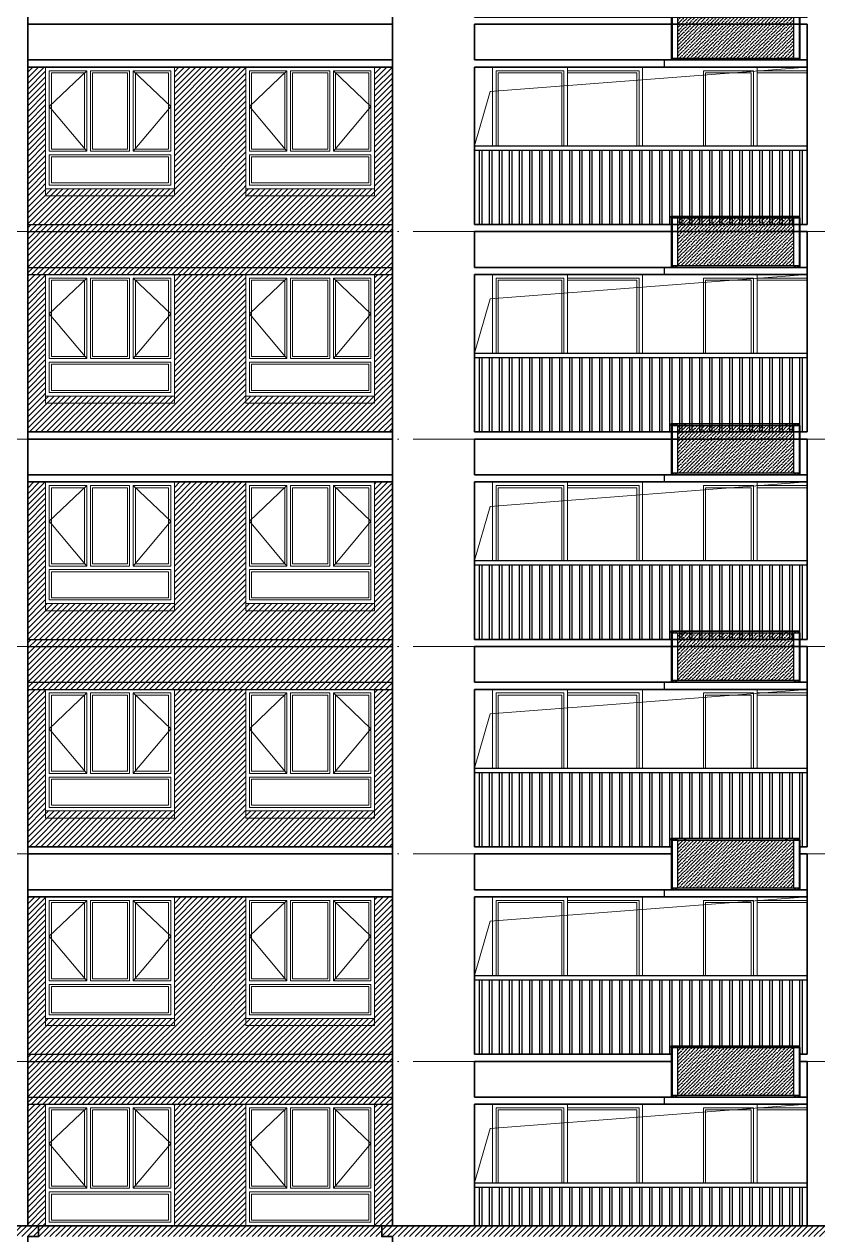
# Model space of a CAD drawing. Extents: x -518115 to 1124316, y -209821 to 1628073.
# Drawn here: x 850317 to 861417, y 121024 to 137949 of the extents above; entities that cross this region are included whole.
import ezdxf
from ezdxf.xclip import XClip

# ---------------------------------------------------------------- set-up
doc = ezdxf.new("R2010")
doc.units = 0
doc.header["$LTSCALE"] = 1000
doc.header["$MEASUREMENT"] = 0
doc.header["$XCLIPFRAME"] = 0
doc.linetypes.add('DOTE', pattern=[2.4200000000000004, 2, -0.2, 0.02, -0.2])
for name, color, linetype in [('3-剖面填充（细）', 250, 'Continuous'), ('Stair-栏杆', 142, 'Continuous'), ('修改标示', 212, 'Continuous')]:
    doc.layers.add(name, color=color, linetype=linetype)
for name, color, linetype, lineweight in [('DOTE', 19, 'DOTE', 9), ('WALL', 9, 'Continuous', 40), ('WINDOW', 144, 'Continuous', 15), ('立面-中轮廓线', 213, 'Continuous', 35), ('立面-普通轮廓', 7, 'Continuous', 18), ('立面-洞口示意', 152, 'Continuous', 13), ('立面-窗开启线', 250, 'Continuous', 13)]:
    doc.layers.add(name, color=color, linetype=linetype, lineweight=lineweight)
pattern_1 = [(45, (0, 0), (-39.28862052967754, 39.28862052967754), [])]
pattern_2 = [(45, (407300.0000000347, 88172.63961671287), (-39.28862052967754, 39.28862052967754), [])]
pattern_3 = [(45, (407300.0000000347, 82372.63961671287), (-39.28862052967754, 39.28862052967754), [])]
pattern_4 = [(45, (407300.0000000347, 76572.63961671287), (-39.28862052967754, 39.28862052967754), [])]

# ---------------------------------------------------------------- blocks, each defined once
blk = doc.blocks.new('A$C0FC9229A')
at = {"color": 164}
blk.add_wipeout([(1079.579837211702, 1056.4612844407857), (1079.0798372109443, 1056.961284441528), (-922.9201627899898, 1056.9612844389592), (-923.4201627882102, 1056.4612844407295), (-923.4201627881281, 1026.9612844414949), (-921.9201627881267, 1026.9612844417134), (-921.9201627881266, 286.96128444166413), (-923.4201627881263, 286.96128444170995), (-923.4201627882101, 257.4612844426099), (-922.92016278999, 256.96128444438006), (1079.0798372109446, 256.96128444187), (1079.5798372117024, 257.4612844426122), (1079.5798372118738, 286.9612844416141), (1078.0798372118734, 286.961284441712), (1078.0798372118734, 1026.9612844416044), (1079.5798372118675, 1026.9612844419455)], dxfattribs=at).translate(0, 0, -1e-08).dxf.layer = 'WALL'
h = blk.add_hatch()
h.set_pattern_fill('ANSI36', color=164, scale=25, style=0)
h.set_pattern_definition([(45, (0, 0), (21.04747528375584, 77.17407604043804), [99.21875, -19.84375, 0, -19.84375])])
h.paths.add_polyline_path([(982.5813084756956, 286.9612844416974), (982.5813084756956, 1026.961284441697), (-825.9216340542771, 1026.961284441671), (-825.9216340542771, 286.9612844416711)])
for p, q in [((-923.4201627881266, 1026.96128444167), (-923.4201627881266, 1056.461284440738)), ((-923.4201627881266, 1056.461284440738), (-922.9201627899893, 1056.461284440738)), ((-923.4201627881266, 1051.754177659896), (1079.579837211873, 1051.754177659925)), ((-923.4201627881266, 1026.96128444167), (1079.579837211873, 1026.961284441699)), ((-922.9201627899893, 1056.961284441553), (1079.079837210942, 1056.961284441582)), ((-922.9201627899893, 1026.96128444167), (-922.9201627899893, 1056.961284441553)), ((-922.9201627899893, 1056.814837830636), (1079.079837210942, 1056.814837830665)), ((-922.9201627899893, 1052.107731049909), (1079.079837210942, 1052.107731049939)), ((-921.9201627881266, 286.9612844416697), (-921.9201627881266, 1026.96128444167)), ((-921.5666091800667, 1026.96128444167), (-921.5666091800667, 286.9613622748584)), ((-921.0716340537183, 286.9612844416697), (-921.0716340537183, 1026.96128444167)), ((-912.068080663681, 1026.96128444167), (-912.068080663681, 286.9612844416697)), ((-911.9201627885923, 1056.814837830636), (-911.9201627885923, 1026.96128444167)), ((-911.7145272712223, 1026.96128444167), (-911.7145272712223, 286.9612844416697)), ((-896.9201627885923, 1039.848035787727), (-899.4201627899893, 1038.404660114698)), ((-899.4201627899893, 1038.404660114698), (-899.4201627899893, 1035.517908768525)), ((-899.4201627899893, 1035.517908768525), (-896.9201627885923, 1034.074533095496)), ((-896.9201627885923, 1029.606468328537), (-896.9201627885923, 1044.316100554686)), ((-894.4201627899893, 1038.404660114698), (-896.9201627885923, 1039.848035787727)), ((-896.9201627885923, 1034.074533095496), (-894.4201627899893, 1035.517908768525)), ((-894.4201627899893, 1035.517908768525), (-894.4201627899893, 1038.404660114698)), ((-846.9201627885923, 1039.848035787727), (-849.4201627899893, 1038.404660114698)), ((-849.4201627899893, 1038.404660114698), (-849.4201627899893, 1035.517908768525)), ((-849.4201627899893, 1035.517908768525), (-846.9201627885923, 1034.074533095496)), ((-846.9201627885923, 1029.606468328537), (-846.9201627885923, 1044.316100554686)), ((-844.4201627899893, 1038.404660114698), (-846.9201627885923, 1039.848035787727)), ((-846.9201627885923, 1034.074533095496), (-844.4201627899893, 1035.517908768525)), ((-844.4201627899893, 1035.517908768525), (-844.4201627899893, 1038.404660114698)), ((-826.4216340524144, 1026.96128444167), (-826.4216340524144, 286.9612844416697)), ((-825.9216340542771, 1026.96128444167), (-825.9216340542771, 286.9612844416697)), ((-719.7339139464311, 1044.642090430745), (-703.1064116298221, 1044.642090430745)), ((-719.7339139464311, 1034.852737898735), (-703.1064116298221, 1034.852737898735)), ((-711.4201627881266, 1054.099483286176), (-711.4201627881266, 1025.40696208764)), ((859.2660860535689, 1044.642090430774), (875.8935883701779, 1044.642090430774)), ((859.2660860535689, 1034.852737898764), (875.8935883701779, 1034.852737898764)), ((867.5798372118734, 1054.099483286205), (867.5798372118734, 1025.406962087669)), ((982.5813084756956, 1026.961284441699), (982.5813084756956, 286.9612844416988)), ((1003.079837209545, 1039.848035787756), (1000.579837210942, 1038.404660114727)), ((1000.579837210942, 1038.404660114727), (1000.579837210942, 1035.517908768554)), ((1000.579837210942, 1035.517908768554), (1003.079837209545, 1034.074533095525)), ((1003.079837209545, 1029.606468328566), (1003.079837209545, 1044.316100554715)), ((1005.579837210942, 1038.404660114727), (1003.079837209545, 1039.848035787756)), ((1003.079837209545, 1034.074533095525), (1005.579837210942, 1035.517908768554)), ((1005.579837210942, 1035.517908768554), (1005.579837210942, 1038.404660114727)), ((1053.079837211873, 1039.848035787756), (1050.579837210942, 1038.404660114727)), ((1050.579837210942, 1038.404660114727), (1050.579837210942, 1035.517908768554)), ((1050.579837210942, 1035.517908768554), (1053.079837211873, 1034.074533095525)), ((1053.079837209545, 1029.606468328566), (1053.079837209545, 1044.316100554715)), ((1055.579837210942, 1038.404660114727), (1053.079837211873, 1039.848035787756)), ((1053.079837211873, 1034.074533095525), (1055.579837210942, 1035.517908768554)), ((1055.579837210942, 1035.517908768554), (1055.579837210942, 1038.404660114727)), ((1067.874201694503, 1026.961284441699), (1067.874201694503, 286.9612844416988)), ((1068.079837211873, 1056.961284441582), (1068.079837211873, 1026.961284441699)), ((1068.227755086962, 1026.961284441699), (1068.227755086962, 286.9612844416988)), ((1077.231308476999, 286.9612844416988), (1077.231308476999, 1026.961284441699)), ((1077.726283603348, 1026.961284441699), (1077.726283603348, 286.9613622748875)), ((1078.079837211873, 286.9612844416988), (1078.079837211873, 1026.961284441699)), ((1079.079837210942, 1026.961284441699), (1079.079837210942, 1056.961284441582)), ((1079.579837211873, 1056.461284440767), (1079.079837210942, 1056.461284440767)), ((1079.579837211873, 1026.961284441699), (1079.579837211873, 1056.461284440767)), ((-923.4201627881266, 286.9612844416697), (1079.579837211873, 286.9612844416988)), ((-923.4201627881266, 286.9612844416697), (-923.4201627881266, 257.461284442601)), ((-923.4201627881266, 262.1683912233275), (1079.579837211873, 262.1683912233566)), ((-923.4201627881266, 257.461284442601), (-922.9201627899893, 257.461284442601)), ((-922.9201627899893, 286.9612844416697), (-922.9201627899893, 256.9612844417861)), ((-922.9201627899893, 261.8148378334299), (1079.079837210942, 261.814837833459)), ((-922.9201627899893, 257.107731052587), (1079.079837210942, 257.1077310526161)), ((-922.9201627899893, 256.9612844417861), (1079.079837210942, 256.9612844418152)), ((-921.9201627881266, 286.9612844416697), (-825.9216340542771, 286.9612844416697)), ((-911.9201627885923, 257.107731052587), (-911.9201627885923, 286.9612844416697)), ((-899.4201627899893, 278.4046601146983), (-896.9201627885923, 279.8480357878434)), ((-899.4201627899893, 275.5179087686411), (-899.4201627899893, 278.4046601146983)), ((-896.9201627885923, 274.0745330956124), (-899.4201627899893, 275.5179087686411)), ((-896.9201627885923, 284.3161005548027), (-896.9201627885923, 269.6064683286531)), ((-896.9201627885923, 279.8480357878434), (-894.4201627899893, 278.4046601146983)), ((-894.4201627899893, 275.5179087686411), (-896.9201627885923, 274.0745330956124)), ((-894.4201627899893, 278.4046601146983), (-894.4201627899893, 275.5179087686411)), ((-849.4201627899893, 278.4046601146983), (-846.9201627885923, 279.8480357878434)), ((-849.4201627899893, 275.5179087686411), (-849.4201627899893, 278.4046601146983)), ((-846.9201627885923, 274.0745330956124), (-849.4201627899893, 275.5179087686411)), ((-846.9201627885923, 284.3161005548027), (-846.9201627885923, 269.6064683286531)), ((-846.9201627885923, 279.8480357878434), (-844.4201627899893, 278.4046601146983)), ((-844.4201627899893, 275.5179087686411), (-846.9201627885923, 274.0745330956124)), ((-844.4201627899893, 278.4046601146983), (-844.4201627899893, 275.5179087686411)), ((1000.579837210942, 278.4046601148439), (1003.079837209545, 279.8480357878725)), ((1000.579837210942, 275.5179087686702), (1000.579837210942, 278.4046601148439)), ((1003.079837209545, 274.0745330956415), (1000.579837210942, 275.5179087686702)), ((1003.079837209545, 284.3161005548318), (1003.079837209545, 269.6064683286822)), ((1003.079837209545, 279.8480357878725), (1005.579837210942, 278.4046601148439)), ((1005.579837210942, 275.5179087686702), (1003.079837209545, 274.0745330956415)), ((1005.579837210942, 278.4046601148439), (1005.579837210942, 275.5179087686702)), ((1050.579837210942, 278.4046601148439), (1053.079837211873, 279.8480357878725)), ((1050.579837210942, 275.5179087686702), (1050.579837210942, 278.4046601148439)), ((1053.079837211873, 274.0745330956415), (1050.579837210942, 275.5179087686702)), ((1053.079837209545, 284.3161005548318), (1053.079837209545, 269.6064683286822)), ((1053.079837211873, 279.8480357878725), (1055.579837210942, 278.4046601148439)), ((1055.579837210942, 275.5179087686702), (1053.079837211873, 274.0745330956415)), ((1055.579837210942, 278.4046601148439), (1055.579837210942, 275.5179087686702)), ((1068.079837211873, 256.9612844418152), (1068.079837211873, 286.9612844416988)), ((1079.079837210942, 286.9612844416988), (1079.079837210942, 256.9612844418152)), ((1079.579837211873, 257.4612844426301), (1079.079837210942, 257.4612844426301)), ((1079.579837211873, 286.9612844416988), (1079.579837211873, 257.4612844426301))]:
    blk.add_line(p, q, dxfattribs=at)
for points in [[(-923.4201627881266, 1051.754177659896), (-923.382646670565, 1051.888544058689), (-923.2743637273088, 1052.003718933818), (-923.1117844744585, 1052.080736328644), (-922.9201627899893, 1052.107731049909)], [(1079.579837211873, 1051.754177659925), (1079.541776977945, 1051.889476683282), (1079.433390601072, 1052.004177660274), (1079.271178926341, 1052.080818401126), (1079.079837210942, 1052.107731049939)], [(-923.4201627881266, 262.1683912233275), (-923.382646670565, 262.0340248246503), (-923.2743637273088, 261.9188499495212), (-923.1117844744585, 261.8418325546954), (-922.9201627899893, 261.8148378334299)], [(1079.579837211873, 262.1683912233566), (1079.541776977945, 262.0330922001158), (1079.433390601072, 261.9183912230073), (1079.271178926341, 261.8417504822719), (1079.079837210942, 261.814837833459)]]:
    blk.add_lwpolyline(points, dxfattribs=at)
for centre, radius in [((-896.9201627885923, 1036.96128444167), 9.999999999959998), ((-896.9201627885923, 1036.96128444167), 9.499999999199998), ((-846.9201627885923, 1036.96128444167), 9.999999999959998), ((-846.9201627885923, 1036.96128444167), 9.499999999199998), ((1003.079837209545, 1036.961284441699), 9.999999999959998), ((1003.079837209545, 1036.961284441699), 9.499999999199998), ((1053.079837211873, 1036.961284441699), 9.999999999959998), ((1053.079837211873, 1036.961284441699), 9.499999999199998), ((-896.9201627885923, 276.9612844416697), 9.999999999959998), ((-896.9201627885923, 276.9612844416697), 9.499999999199998), ((-846.9201627885923, 276.9612844416697), 9.999999999959998), ((-846.9201627885923, 276.9612844416697), 9.499999999199998), ((1003.079837209545, 276.9612844416988), 9.999999999959998), ((1003.079837209545, 276.9612844416988), 9.499999999199998), ((1053.079837211873, 276.9612844416988), 9.999999999959998), ((1053.079837211873, 276.9612844416988), 9.499999999199998)]:
    blk.add_circle(centre, radius, dxfattribs=at)
for centre, radius, start, end in [((-922.9201627899893, 1056.461284440738), 0.4999999982210284, 90, 180), ((-719.9783924506046, 1039.74741416474), 4.900778049206776, 87.14057591316207, 272.8594240868379), ((-702.8619331256486, 1039.74741416474), 4.900778049206776, 267.1405759131621, 92.85942408683792), ((859.0216075493954, 1039.747414164769), 4.900778049206776, 87.14057591316207, 272.8594240868379), ((876.1380668743514, 1039.747414164769), 4.900778049206776, 267.1405759131621, 92.85942408683792), ((1079.079837210942, 1056.461284440767), 0.5000000007600001, 0, 90), ((-922.9201627899893, 257.461284442601), 0.4999999982210284, 180, 270), ((1079.079837210942, 257.4612844426301), 0.5000000007600001, 270, 0)]:
    blk.add_arc(centre, radius, start, end, dxfattribs=at)
blk = doc.blocks.new('A$C6BC36758')
at = {"layer": 'WINDOW'}
for points in [[(-1750.000285381684, 1650), (-1225.000285381684, 1650), (-1225.000285381684, 525), (-1750.000285381684, 525)], [(-1175.000285381684, 1650), (-624.9999999997672, 1650), (-624.9999999997672, 525), (-1175.000285381684, 525)], [(-50, 1650), (-575, 1650), (-575, 525), (-50, 525)], [(-1750.000285381684, 475), (-50, 475), (-50, 50), (-1750.000285381684, 50)]]:
    blk.add_lwpolyline(points, close=True, dxfattribs=at)
at = {"layer": 'WINDOW', "color": 250}
for points in [[(-1720.000285381684, 1620), (-1255.000285381684, 1620), (-1255.000285381684, 555), (-1720.000285381684, 555)], [(-1145.000285381684, 1620), (-654.9999999997672, 1620), (-654.9999999997672, 555), (-1145.000285381684, 555)], [(-80, 1620), (-545, 1620), (-545, 555), (-80, 555)], [(-1720.000285381684, 445), (-80, 445), (-80, 80), (-1720.000285381684, 80)]]:
    blk.add_lwpolyline(points, close=True, dxfattribs=at)
at = {"layer": '立面-普通轮廓'}
blk.add_lwpolyline([(-1800.000285381684, 1700), (0, 1700), (0, 0), (-1800.000285381684, 0)], close=True, dxfattribs=at)
at = {"layer": '立面-窗开启线', "color": 251, "ltscale": 0.5, "true_color": 0x636466}
for points in [[(-1225.000285381684, 1650), (-1750.000285381684, 1150), (-1225.000285381684, 525)], [(-575, 1650), (-50, 1150), (-575, 525)]]:
    blk.add_lwpolyline(points, dxfattribs=at)
blk = doc.blocks.new('hfhfthfthf')
at = {"layer": 'Stair-栏杆'}
for p, q in [((424316.5786998163, 36475.99991834373), (428966.5787161089, 36475.99991834373)), ((424316.5786998163, 36415.99991834466), (428966.5787161089, 36415.99991834466))]:
    blk.add_line(p, q, dxfattribs=at)
for points in [[(424386.5786998165, 35376), (424386.5786998165, 36415.99991834466)], [(424416.5786998165, 36415.99991834466), (424416.5786998165, 35376)], [(424526.5786998165, 35376), (424526.5786998165, 36415.99991834466)], [(424556.5786998165, 36415.99991834466), (424556.5786998165, 35376)], [(424666.5786998165, 35376), (424666.5786998165, 36415.99991834466)], [(424696.5786998165, 36415.99991834466), (424696.5786998165, 35376)], [(424806.5786998165, 35376), (424806.5786998165, 36415.99991834466)], [(424836.5786998165, 36415.99991834466), (424836.5786998165, 35376)], [(424946.5786998165, 35376), (424946.5786998165, 36415.99991834466)], [(424976.5786998165, 36415.99991834466), (424976.5786998165, 35376)], [(425086.5786998165, 35376), (425086.5786998165, 36415.99991834466)], [(425116.5786998165, 36415.99991834466), (425116.5786998165, 35376)], [(425226.5786998165, 35376), (425226.5786998165, 36415.99991834466)], [(425256.5786998165, 36415.99991834466), (425256.5786998165, 35376)], [(425366.5786998165, 35376), (425366.5786998165, 36415.99991834466)], [(425396.5786998165, 36415.99991834466), (425396.5786998165, 35376)], [(425506.5786998165, 35376), (425506.5786998165, 36415.99991834466)], [(425536.5786998165, 36415.99991834466), (425536.5786998165, 35376)], [(425646.5786998165, 35376), (425646.5786998165, 36415.99991834466)], [(425676.5786998165, 36415.99991834466), (425676.5786998165, 35376)], [(425786.5786998165, 35376), (425786.5786998165, 36415.99991834466)], [(425816.5786998165, 36415.99991834466), (425816.5786998165, 35376)], [(425926.5786998165, 35376), (425926.5786998165, 36415.99991834466)], [(425956.5786998165, 36415.99991834466), (425956.5786998165, 35376)], [(426066.5786998165, 35376), (426066.5786998165, 36415.99991834466)], [(426096.5786998165, 36415.99991834466), (426096.5786998165, 35376)], [(426206.5786998165, 35376), (426206.5786998165, 36415.99991834466)], [(426236.5786998165, 36415.99991834466), (426236.5786998165, 35376)], [(426346.5786998165, 35376), (426346.5786998165, 36415.99991834466)], [(426376.5786998165, 36415.99991834466), (426376.5786998165, 35376)], [(426486.5786998165, 35376), (426486.5786998165, 36415.99991834466)], [(426516.5786998165, 36415.99991834466), (426516.5786998165, 35376)], [(426626.5786998165, 35376), (426626.5786998165, 36415.99991834466)], [(426656.5786998165, 36415.99991834466), (426656.5786998165, 35376)], [(426766.5786998165, 35376), (426766.5786998165, 36415.99991834466)], [(426796.5786998165, 36415.99991834466), (426796.5786998165, 35376)], [(426906.5786998165, 35376), (426906.5786998165, 36415.99991834466)], [(426936.5786998165, 36415.99991834466), (426936.5786998165, 35376)], [(427046.5786998165, 35376), (427046.5786998165, 36415.99991834466)], [(427076.5786998165, 36415.99991834466), (427076.5786998165, 35376)], [(427186.5786998165, 35376), (427186.5786998165, 36415.99991834466)], [(427216.5786998165, 36415.99991834466), (427216.5786998165, 35376)], [(427326.5786998165, 35376), (427326.5786998165, 36415.99991834466)], [(427356.5786998165, 36415.99991834466), (427356.5786998165, 35376)], [(427466.5786998165, 35376), (427466.5786998165, 36415.99991834466)], [(427496.5786998165, 36415.99991834466), (427496.5786998165, 35376)], [(427606.5786998165, 35376), (427606.5786998165, 36415.99991834466)], [(427636.5786998165, 36415.99991834466), (427636.5786998165, 35376)], [(427746.5786998165, 35376), (427746.5786998165, 36415.99991834466)], [(427776.5786998165, 36415.99991834466), (427776.5786998165, 35376)], [(427886.5786998165, 35376), (427886.5786998165, 36415.99991834466)], [(427916.5786998165, 36415.99991834466), (427916.5786998165, 35376)], [(428026.5786998165, 35376), (428026.5786998165, 36415.99991834466)], [(428056.5786998165, 36415.99991834466), (428056.5786998165, 35376)], [(428166.5786998165, 35376), (428166.5786998165, 36415.99991834466)], [(428196.5786998165, 36415.99991834466), (428196.5786998165, 35376)], [(428306.5786998165, 35376), (428306.5786998165, 36415.99991834466)], [(428336.5786998165, 36415.99991834466), (428336.5786998165, 35376)], [(428446.5786998165, 35376), (428446.5786998165, 36415.99991834466)], [(428476.5786998165, 36415.99991834466), (428476.5786998165, 35376)], [(428586.5786998165, 35376), (428586.5786998165, 36415.99991834466)], [(428616.5786998165, 36415.99991834466), (428616.5786998165, 35376)], [(428726.5786998165, 35376), (428726.5786998165, 36415.99991834466)], [(428756.5786998165, 36415.99991834466), (428756.5786998165, 35376)], [(428866.5786998165, 35376), (428866.5786998165, 36415.99991834466)], [(428896.5786998165, 36415.99991834466), (428896.5786998165, 35376)]]:
    blk.add_lwpolyline(points, dxfattribs=at)
blk = doc.blocks.new('A$C41BE1890')
at = {"layer": 'WINDOW'}
blk.add_line((-1050.000142690842, 2299.999999992666), (-1050.000142690842, 0), dxfattribs=at)
for points in [[(-2050.000285381684, 2249.999999992666), (-1100.000142690784, 2249.999999992608), (-1100.000142690784, 49.99999999994179), (-2050.000285381684, 50)], [(-49.99999999988358, 2249.999999992666), (-1050.000142690784, 2249.999999992608), (-1050.000142690784, 49.99999999994179), (-49.99999999988358, 50)]]:
    blk.add_lwpolyline(points, close=True, dxfattribs=at)
at = {"layer": 'WINDOW', "color": 250}
blk.add_lwpolyline([(-2020.000285381684, 2219.999999992666), (-1130.000142690784, 2219.999999992608), (-1130.000142690784, 79.99999999994179), (-2020.000285381684, 80)], close=True, dxfattribs=at)
blk.add_lwpolyline([(-1050.000142690842, 80), (-79.99999999988358, 80), (-79.99999999988358, 2219.999999992666), (-1050.000142690842, 2219.999999992666)], dxfattribs=at)
at = {"layer": '立面-普通轮廓'}
blk.add_lwpolyline([(-2100.000285381684, 2299.999999992666), (0, 2299.999999992666), (0, 0), (-2100.000285381684, 0)], close=True, dxfattribs=at)
blk = doc.blocks.new('A$C28396737')
at = {"layer": 'WINDOW'}
blk.add_line((-800.000142690842, 2299.999999992666), (-800.000142690842, 0), dxfattribs=at)
for points in [[(-1550.000285381684, 2249.999999992666), (-850.0001426907838, 2249.999999992608), (-850.0001426907838, 49.99999999994179), (-1550.000285381684, 50)], [(-49.99999999988358, 2249.999999992666), (-800.0001426907838, 2249.999999992608), (-800.0001426907838, 49.99999999994179), (-49.99999999988358, 50)]]:
    blk.add_lwpolyline(points, close=True, dxfattribs=at)
at = {"layer": 'WINDOW', "color": 250}
blk.add_lwpolyline([(-1520.000285381684, 2219.999999992666), (-880.0001426907838, 2219.999999992608), (-880.0001426907838, 79.99999999994179), (-1520.000285381684, 80)], close=True, dxfattribs=at)
blk.add_lwpolyline([(-800.000142690842, 80), (-79.99999999988358, 80), (-79.99999999988358, 2219.999999992666), (-800.000142690842, 2219.999999992666)], dxfattribs=at)
at = {"layer": '立面-普通轮廓'}
blk.add_lwpolyline([(-1600.000285381684, 2299.999999992666), (0, 2299.999999992666), (0, 0), (-1600.000285381684, 0)], close=True, dxfattribs=at)
blk = doc.blocks.new('GDGTFHFHFGHB')
at = {"layer": '立面-中轮廓线'}
for p, q in [((443066.57868212, 38176.00000000001), (443066.57868212, 35276.00000000003)), ((448166.5855412631, 38176.00000000001), (448166.5855412631, 35276.00000000003)), ((449316.5855039455, 38176.00000000001), (449316.5855039455, 37676.00000000012)), ((453966.5855202381, 38176.00000000002), (453966.5855202381, 35375.99999999977)), ((449316.5855039455, 37576.00000000012), (449316.5855039455, 35375.99999999977))]:
    blk.add_line(p, q, dxfattribs=at)
for points in [[(449316.5855039455, 37676.00000000012), (453966.5855202381, 37676.00000000012)], [(453966.5855202381, 37576.00000000055), (449316.5855039455, 37576.00000000012)], [(449316.5855039455, 35375.99999999977), (453966.5855202381, 35375.99999999977)], [(453966.5855202381, 35276.0000000002), (449316.5855039455, 35275.99999999977)]]:
    blk.add_lwpolyline(points, dxfattribs=at)
at = {"layer": '立面-普通轮廓'}
for points in [[(445116.5855209253, 35776.00000000023), (445116.5855209253, 35876.00000000023), (443316.5787164217, 35876.00000000035), (443316.57871638, 35776.00000000058), (445116.5787164188, 35776.00000000023)], [(446116.5787024578, 35776.00000000023), (446116.5787024578, 35876.00000000023), (447916.5855069614, 35876.00000000035), (447916.5855070031, 35776.00000000058), (446116.5855069643, 35776.00000000023)]]:
    blk.add_lwpolyline(points, dxfattribs=at)
at = {"layer": '立面-洞口示意'}
blk.add_lwpolyline([(449316.5855039457, 36475.99991834373), (449536.0550865637, 37234.75898119411), (453966.5855202381, 37576.00000000055)], dxfattribs=at)
for name, p in [('A$C6BC36758', (445116.5790018003, 35876.00000000035)), ('A$C6BC36758', (447916.5855069642, 35876.00000000035)), ('hfhfthfthf', (25000.00680412923, 0))]:
    blk.add_blockref(name, p)
ref = blk.add_blockref('A$C41BE1890', (451666.5855067151, 35275.99999999999))
XClip(ref).set_block_clipping_path([(-2100.000285381684, 1199.9999183437394), (0, 2299.9999999926586)])
ref = blk.add_blockref('A$C28396737', (454066.4920892661, 35276.00000000002))
XClip(ref).set_block_clipping_path([(-1600.0002853815677, 1199.9999183437103), (-99.90656902786577, 2300.0000000003856)])
blk = doc.blocks.new('GHFHTFHFTHF')
at = {"layer": '3-剖面填充（细）'}
h = blk.add_hatch(dxfattribs=at)
h.set_pattern_fill('ANSI31', color=256, scale=35)
h.set_pattern_definition(pattern_1)
h.paths.add_polyline_path([(443066.5721629948, 44576.00000000252), (443316.5787164184, 44576.00000000246), (443316.5787164188, 46275.99999999823), (443066.5721629952, 46275.99999999817)])
h = blk.add_hatch(dxfattribs=at)
h.set_pattern_fill('ANSI31', color=256, scale=35)
h.set_pattern_definition(pattern_1)
h.paths.add_polyline_path([(445116.5790018001, 44576.00000000252), (446116.5852215823, 44576.00000000242), (446116.5852215827, 46275.99999999819), (445116.5790018005, 46275.99999999817)])
h = blk.add_hatch(dxfattribs=at)
h.set_pattern_fill('ANSI31', color=256, scale=35)
h.set_pattern_definition(pattern_1)
h.paths.add_polyline_path([(447916.578987839, 44576.00000000252), (448166.5855412626, 44576.00000000246), (448166.585541263, 46275.99999999823), (447916.5789878394, 46275.99999999817)])
h = blk.add_hatch(dxfattribs=at)
h.set_pattern_fill('ANSI31', color=256, scale=35)
h.set_pattern_definition(pattern_1)
h.paths.add_polyline_path([(443066.57868212, 44075.99999999988), (448166.5855412631, 44076.00000000652), (448166.5855412631, 44576.00000000698), (443066.57868212, 44576.00000000023)])

msp = doc.modelspace()

# ---------------------------------------------------------------- hatches: boundary and pattern name
at = {"layer": '3-剖面填充（细）'}
h = msp.add_hatch(dxfattribs=at)
h.set_pattern_fill('ANSI31', color=256, scale=35)
h.set_pattern_definition([(45, (407300.0000000347, 99772.63961671287), (-39.28862052967754, 39.28862052967754), [])])
h.paths.add_polyline_path([(850366.5786821548, 134448.6396167098), (855466.5855412978, 134448.6396167165), (855466.5855412978, 135148.639616719), (850366.5786821548, 135148.6396167123)])
h = msp.add_hatch(dxfattribs=at)
h.set_pattern_fill('ANSI31', color=256, scale=35)
h.set_pattern_definition(pattern_2)
h.paths.add_polyline_path([(850366.5721630295, 132748.6396167154), (850616.5787164532, 132748.6396167153), (850616.5787164535, 134448.6396167111), (850366.5721630299, 134448.639616711)])
h = msp.add_hatch(dxfattribs=at)
h.set_pattern_fill('ANSI31', color=256, scale=35)
h.set_pattern_definition(pattern_2)
h.paths.add_polyline_path([(852416.5790018348, 132748.6396167154), (853416.585221617, 132748.6396167153), (853416.5852216174, 134448.6396167111), (852416.5790018352, 134448.639616711)])
h = msp.add_hatch(dxfattribs=at)
h.set_pattern_fill('ANSI31', color=256, scale=35)
h.set_pattern_definition(pattern_2)
h.paths.add_polyline_path([(855216.5789878737, 132748.6396167154), (855466.5855412973, 132748.6396167153), (855466.5855412978, 134448.6396167111), (855216.5789878742, 134448.639616711)])
h = msp.add_hatch(dxfattribs=at)
h.set_pattern_fill('ANSI31', color=256, scale=35)
h.set_pattern_definition(pattern_2)
h.paths.add_polyline_path([(850366.5786821548, 132248.6396167128), (855466.5855412978, 132248.6396167194), (855466.5855412978, 132748.6396167199), (850366.5786821548, 132748.6396167131)])
h = msp.add_hatch(dxfattribs=at)
h.set_pattern_fill('ANSI31', color=256, scale=35)
h.set_pattern_definition([(45, (407300.0000000347, 93972.63961671287), (-39.28862052967754, 39.28862052967754), [])])
h.paths.add_polyline_path([(850366.5786821548, 128648.6396167098), (855466.5855412978, 128648.6396167165), (855466.5855412978, 129348.639616719), (850366.5786821548, 129348.6396167123)])
h = msp.add_hatch(dxfattribs=at)
h.set_pattern_fill('ANSI31', color=256, scale=35)
h.set_pattern_definition(pattern_3)
h.paths.add_polyline_path([(850366.5721630295, 126948.6396167154), (850616.5787164532, 126948.6396167153), (850616.5787164535, 128648.6396167111), (850366.5721630299, 128648.639616711)])
h = msp.add_hatch(dxfattribs=at)
h.set_pattern_fill('ANSI31', color=256, scale=35)
h.set_pattern_definition(pattern_3)
h.paths.add_polyline_path([(852416.5790018348, 126948.6396167154), (853416.585221617, 126948.6396167153), (853416.5852216174, 128648.6396167111), (852416.5790018352, 128648.639616711)])
h = msp.add_hatch(dxfattribs=at)
h.set_pattern_fill('ANSI31', color=256, scale=35)
h.set_pattern_definition(pattern_3)
h.paths.add_polyline_path([(855216.5789878737, 126948.6396167154), (855466.5855412973, 126948.6396167153), (855466.5855412978, 128648.6396167111), (855216.5789878742, 128648.639616711)])
h = msp.add_hatch(dxfattribs=at)
h.set_pattern_fill('ANSI31', color=256, scale=35)
h.set_pattern_definition(pattern_3)
h.paths.add_polyline_path([(850366.5786821548, 126448.6396167128), (855466.5855412978, 126448.6396167194), (855466.5855412978, 126948.6396167199), (850366.5786821548, 126948.6396167131)])
h = msp.add_hatch(dxfattribs=at)
h.set_pattern_fill('ANSI31', color=256, scale=35)
h.set_pattern_definition(pattern_2)
h.paths.add_polyline_path([(850366.5786821548, 122848.6396167098), (855466.5855412978, 122848.6396167165), (855466.5855412978, 123548.639616719), (850366.5786821548, 123548.6396167123)])
h = msp.add_hatch(dxfattribs=at)
h.set_pattern_fill('ANSI31', color=256, scale=35)
h.set_pattern_definition(pattern_4)
h.paths.add_polyline_path([(850366.5721630295, 121148.6396167154), (850616.5787164532, 121148.6396167153), (850616.5787164535, 122848.6396167111), (850366.5721630299, 122848.639616711)])
h = msp.add_hatch(dxfattribs=at)
h.set_pattern_fill('ANSI31', color=256, scale=35)
h.set_pattern_definition(pattern_4)
h.paths.add_polyline_path([(852416.5790018348, 121148.6396167154), (853416.585221617, 121148.6396167153), (853416.5852216174, 122848.6396167111), (852416.5790018352, 122848.639616711)])
h = msp.add_hatch(dxfattribs=at)
h.set_pattern_fill('ANSI31', color=256, scale=35)
h.set_pattern_definition(pattern_4)
h.paths.add_polyline_path([(855216.5789878737, 121148.6396167154), (855466.5855412973, 121148.6396167153), (855466.5855412978, 122848.6396167111), (855216.5789878742, 122848.639616711)])
h = msp.add_hatch(dxfattribs=at)
h.set_pattern_fill('ANSI31', color=256, scale=35)
h.set_pattern_definition([(45, (409200.0000343336, 76572.63961671214), (-39.28862052967754, 39.28862052967754), [])])
h.paths.add_polyline_path([(830316.5787371687, 120998.639616712), (875516.5854862839, 120998.6396166991), (875516.5854862839, 121148.6396167062), (830316.5787371687, 121148.6396167124)])

# ---------------------------------------------------------------- linework, layer by layer
at = {"color": 7}
for p, q in [((850366.5786821546, 135148.6396167124), (855466.5855412978, 135148.6396167124)), ((850366.5786821546, 135048.6396167129), (855466.5855412978, 135048.6396167129)), ((850366.5786821546, 134548.639616713), (855466.5855412978, 134548.639616713)), ((850366.5786821546, 134448.6396167123), (855466.5855412978, 134448.6396167123)), ((850366.5786821546, 129348.6396167124), (855466.5855412978, 129348.6396167124)), ((850366.5786821546, 129248.6396167129), (855466.5855412978, 129248.6396167129)), ((850366.5786821546, 128748.639616713), (855466.5855412978, 128748.639616713)), ((850366.5786821546, 128648.6396167123), (855466.5855412978, 128648.6396167123)), ((850366.5786821546, 123548.6396167124), (855466.5855412978, 123548.6396167124)), ((850366.5786821546, 123448.6396167129), (855466.5855412978, 123448.6396167129)), ((850366.5786821546, 122948.639616713), (855466.5855412978, 122948.639616713)), ((850366.5786821546, 122848.6396167123), (855466.5855412978, 122848.6396167123))]:
    msp.add_line(p, q, dxfattribs=at)
at = {"layer": 'DOTE', "linetype": 'DOTE'}
for p, q in [((826716.5787028408, 135048.6396167129), (879116.5787018675, 135048.639616713)), ((826716.5787028408, 132148.6396167129), (879116.5787018675, 132148.639616713)), ((826716.5787028408, 129248.6396167129), (879116.5787018675, 129248.639616713)), ((826716.5787028408, 126348.6396167129), (879116.5787018675, 126348.639616713)), ((826716.5787028408, 123448.6396167129), (879116.5787018675, 123448.639616713))]:
    msp.add_line(p, q, dxfattribs=at)
at = {"layer": 'Stair-栏杆'}
for p, q in [((856616.5855039802, 121748.6395350566), (861266.5855202728, 121748.6395350566)), ((856616.5855039802, 121688.6395350575), (861266.5855202728, 121688.6395350575))]:
    msp.add_line(p, q, dxfattribs=at)
for points in [[(856686.5855039804, 121148.6396167124), (856686.5855039804, 121688.6395350575)], [(856716.5855039804, 121688.6395350575), (856716.5855039804, 121148.6396167124)], [(856826.5855039804, 121148.6396167124), (856826.5855039804, 121688.6395350575)], [(856856.5855039804, 121688.6395350575), (856856.5855039804, 121148.6396167124)], [(856966.5855039804, 121148.6396167124), (856966.5855039804, 121688.6395350575)], [(856996.5855039804, 121688.6395350575), (856996.5855039804, 121148.6396167124)], [(857106.5855039804, 121148.6396167124), (857106.5855039804, 121688.6395350575)], [(857136.5855039804, 121688.6395350575), (857136.5855039804, 121148.6396167124)], [(857246.5855039804, 121148.6396167124), (857246.5855039804, 121688.6395350575)], [(857276.5855039804, 121688.6395350575), (857276.5855039804, 121148.6396167124)], [(857386.5855039804, 121148.6396167124), (857386.5855039804, 121688.6395350575)], [(857416.5855039804, 121688.6395350575), (857416.5855039804, 121148.6396167124)], [(857526.5855039804, 121148.6396167124), (857526.5855039804, 121688.6395350575)], [(857556.5855039804, 121688.6395350575), (857556.5855039804, 121148.6396167124)], [(857666.5855039804, 121148.6396167124), (857666.5855039804, 121688.6395350575)], [(857696.5855039804, 121688.6395350575), (857696.5855039804, 121148.6396167124)], [(857806.5855039804, 121148.6396167124), (857806.5855039804, 121688.6395350575)], [(857836.5855039804, 121688.6395350575), (857836.5855039804, 121148.6396167124)], [(857946.5855039804, 121148.6396167124), (857946.5855039804, 121688.6395350575)], [(857976.5855039804, 121688.6395350575), (857976.5855039804, 121148.6396167124)], [(858086.5855039804, 121148.6396167124), (858086.5855039804, 121688.6395350575)], [(858116.5855039804, 121688.6395350575), (858116.5855039804, 121148.6396167124)], [(858226.5855039804, 121148.6396167124), (858226.5855039804, 121688.6395350575)], [(858256.5855039804, 121688.6395350575), (858256.5855039804, 121148.6396167124)], [(858366.5855039804, 121148.6396167124), (858366.5855039804, 121688.6395350575)], [(858396.5855039804, 121688.6395350575), (858396.5855039804, 121148.6396167124)], [(858506.5855039804, 121148.6396167124), (858506.5855039804, 121688.6395350575)], [(858536.5855039804, 121688.6395350575), (858536.5855039804, 121148.6396167124)], [(858646.5855039804, 121148.6396167124), (858646.5855039804, 121688.6395350575)], [(858676.5855039804, 121688.6395350575), (858676.5855039804, 121148.6396167124)], [(858786.5855039804, 121148.6396167124), (858786.5855039804, 121688.6395350575)], [(858816.5855039804, 121688.6395350575), (858816.5855039804, 121148.6396167124)], [(858926.5855039804, 121148.6396167124), (858926.5855039804, 121688.6395350575)], [(858956.5855039804, 121688.6395350575), (858956.5855039804, 121148.6396167124)], [(859066.5855039804, 121148.6396167124), (859066.5855039804, 121688.6395350575)], [(859096.5855039804, 121688.6395350575), (859096.5855039804, 121148.6396167124)], [(859206.5855039804, 121148.6396167124), (859206.5855039804, 121688.6395350575)], [(859236.5855039804, 121688.6395350575), (859236.5855039804, 121148.6396167124)], [(859346.5855039804, 121148.6396167124), (859346.5855039804, 121688.6395350575)], [(859376.5855039804, 121688.6395350575), (859376.5855039804, 121148.6396167124)], [(859486.5855039804, 121148.6396167124), (859486.5855039804, 121688.6395350575)], [(859516.5855039804, 121688.6395350575), (859516.5855039804, 121148.6396167124)], [(859626.5855039804, 121148.6396167124), (859626.5855039804, 121688.6395350575)], [(859656.5855039804, 121688.6395350575), (859656.5855039804, 121148.6396167124)], [(859766.5855039804, 121148.6396167124), (859766.5855039804, 121688.6395350575)], [(859796.5855039804, 121688.6395350575), (859796.5855039804, 121148.6396167124)], [(859906.5855039804, 121148.6396167124), (859906.5855039804, 121688.6395350575)], [(859936.5855039804, 121688.6395350575), (859936.5855039804, 121148.6396167124)], [(860046.5855039804, 121148.6396167124), (860046.5855039804, 121688.6395350575)], [(860076.5855039804, 121688.6395350575), (860076.5855039804, 121148.6396167124)], [(860186.5855039804, 121148.6396167124), (860186.5855039804, 121688.6395350575)], [(860216.5855039804, 121688.6395350575), (860216.5855039804, 121148.6396167124)], [(860326.5855039804, 121148.6396167124), (860326.5855039804, 121688.6395350575)], [(860356.5855039804, 121688.6395350575), (860356.5855039804, 121148.6396167124)], [(860466.5855039804, 121148.6396167124), (860466.5855039804, 121688.6395350575)], [(860496.5855039804, 121688.6395350575), (860496.5855039804, 121148.6396167124)], [(860606.5855039804, 121148.6396167124), (860606.5855039804, 121688.6395350575)], [(860636.5855039804, 121688.6395350575), (860636.5855039804, 121148.6396167124)], [(860746.5855039804, 121148.6396167124), (860746.5855039804, 121688.6395350575)], [(860776.5855039804, 121688.6395350575), (860776.5855039804, 121148.6396167124)], [(860886.5855039804, 121148.6396167124), (860886.5855039804, 121688.6395350575)], [(860916.5855039804, 121688.6395350575), (860916.5855039804, 121148.6396167124)], [(861026.5855039804, 121148.6396167124), (861026.5855039804, 121688.6395350575)], [(861056.5855039804, 121688.6395350575), (861056.5855039804, 121148.6396167124)], [(861166.5855039804, 121148.6396167124), (861166.5855039804, 121688.6395350575)], [(861196.5855039804, 121688.6395350575), (861196.5855039804, 121148.6396167124)]]:
    msp.add_lwpolyline(points, dxfattribs=at)
at = {"layer": '立面-中轮廓线'}
for p, q in [((850366.5786821546, 137948.6396167129), (855466.5855412978, 137948.6396167129)), ((850366.5786821546, 137448.639616713), (855466.5855412978, 137448.639616713)), ((850366.5786821546, 137348.6396167123), (855466.5855412978, 137348.6396167123)), ((850366.5786821546, 132248.6396167124), (855466.5855412978, 132248.6396167124)), ((850366.5786821546, 132148.6396167129), (855466.5855412978, 132148.6396167129)), ((850366.5786821546, 131648.639616713), (855466.5855412978, 131648.639616713)), ((850366.5786821546, 131548.6396167123), (855466.5855412978, 131548.6396167123)), ((850366.5786821546, 126448.6396167124), (855466.5855412978, 126448.6396167124)), ((850366.5786821546, 126348.6396167129), (855466.5855412978, 126348.6396167129)), ((850366.5786821546, 125848.639616713), (855466.5855412978, 125848.639616713)), ((850366.5786821546, 125748.6396167123), (855466.5855412978, 125748.6396167123)), ((850366.5786821546, 123448.6396167129), (850366.5786821546, 121148.6396167124)), ((855466.5855412978, 123448.6396167129), (855466.5855412978, 121148.6396167124)), ((856616.5855039802, 123448.6396167129), (856616.5855039802, 122948.639616713)), ((861266.5855202728, 123448.6396167129), (861266.5855202728, 121148.6396167124)), ((856616.5855039802, 122848.639616713), (856616.5855039802, 121148.6396167124))]:
    msp.add_line(p, q, dxfattribs=at)
at = {"layer": '立面-中轮廓线', "color": 2}
msp.add_line((850366.5786821546, 121148.6396167124), (855466.5855412978, 121148.6396167124), dxfattribs=at)
at = {"layer": '立面-中轮廓线'}
msp.add_lwpolyline([(861266.5855202728, 122848.6396167134), (856616.5855039802, 122848.639616713)], dxfattribs=at)
at = {"layer": '立面-中轮廓线', "color": 2}
for points in [[(850366.5786821546, 120898.6396167124), (850366.5786821546, 120998.6396167124), (850516.5786821546, 120998.6396167124), (850516.5786821548, 121148.6396167124), (830316.5787371686, 121148.6396167124), (830316.5787371686, 120998.6396167124), (830466.5787371686, 120998.6396167124), (830466.5787371686, 120898.6396167124)], [(875366.5854862839, 120898.6396167124), (875366.5854862839, 120998.6396167124), (875516.5854862839, 120998.6396167124), (875516.5854862839, 121148.6396167124), (855316.5855412978, 121148.6396167124), (855316.5855412978, 120998.6396167124), (855466.5855412978, 120998.6396167124), (855466.5855412978, 120898.6396167124)]]:
    msp.add_lwpolyline(points, dxfattribs=at)
at = {"layer": '立面-洞口示意'}
msp.add_lwpolyline([(856616.5855039804, 121748.6395350566), (856836.0550865984, 122507.398597907), (861266.5855202728, 122848.6396167134)], dxfattribs=at)

# ---------------------------------------------------------------- block references
for name, p in [('GDGTFHFHFGHB', (407300.0000000347, 88172.63961671287)), ('GHFHTFHFTHF', (407300.0000000347, 79472.63961671287)), ('A$C6BC36758', (852416.579001835, 121148.6396167132)), ('A$C6BC36758', (855216.5855069988, 121148.6396167132))]:
    msp.add_blockref(name, p)
ref = msp.add_blockref('A$C41BE1890', (858966.5855067497, 120548.6396167129))
XClip(ref).set_block_clipping_path([(-2100.000285381684, 1199.9999183437394), (0, 2299.9999999926586)])
ref = msp.add_blockref('A$C28396737', (861366.4920893008, 120548.6396167129))
XClip(ref).set_block_clipping_path([(-1600.0002853815677, 1199.9999183437103), (-99.90656902786577, 2300.0000000003856)])

# ---------------------------------------------------------------- next in the draw order: block references
at = {"layer": '修改标示', "ltscale": 2, "xscale": 0.8976916526008281, "yscale": 0.8976916526008281, "zscale": 0.8976916526008281}
for p in [(860196.0450563432, 128517.967616628), (860196.0450563432, 122717.967616628)]:
    msp.add_blockref('A$C0FC9229A', p, dxfattribs=at)

# ---------------------------------------------------------------- next in the draw order: linework, layer by layer
at = {"color": 2}
for points in [[(861266.1366744434, 128748.639616713), (859266.1366744434, 128748.639616713), (859266.1366744434, 128648.6396167131), (861266.1366744434, 128648.6396167131)], [(861266.1366744434, 122948.639616713), (859266.1366744434, 122948.639616713), (859266.1366744434, 122848.6396167131), (861266.1366744434, 122848.6396167131)]]:
    msp.add_lwpolyline(points, close=True, dxfattribs=at)
at = {"layer": '立面-中轮廓线'}
msp.add_lwpolyline([(856616.5855039802, 122948.639616713), (861266.5855202728, 122948.639616713)], dxfattribs=at)

# ---------------------------------------------------------------- next in the draw order: block references
for name, p in [('GDGTFHFHFGHB', (407300.0000000347, 93972.63961671287)), ('GHFHTFHFTHF', (407300.0000000347, 85272.63961671287)), ('GDGTFHFHFGHB', (407300.0000000347, 91072.63961671287))]:
    msp.add_blockref(name, p)

# ---------------------------------------------------------------- next in the draw order: block references
at = {"layer": '修改标示', "ltscale": 2, "xscale": 0.8976916526008281, "yscale": 0.8976916526008281, "zscale": 0.8976916526008281}
for p in [(860196.0450563432, 131417.967616628), (860196.0450563432, 125617.967616628)]:
    msp.add_blockref('A$C0FC9229A', p, dxfattribs=at)

# ---------------------------------------------------------------- next in the draw order: linework, layer by layer
at = {"color": 2}
for points in [[(861266.1366744434, 131648.639616713), (859266.1366744434, 131648.639616713), (859266.1366744434, 131548.6396167131), (861266.1366744434, 131548.6396167131)], [(861266.1366744434, 125848.639616713), (859266.1366744434, 125848.639616713), (859266.1366744434, 125748.6396167131), (861266.1366744434, 125748.6396167131)]]:
    msp.add_lwpolyline(points, close=True, dxfattribs=at)

# ---------------------------------------------------------------- next in the draw order: block references
msp.add_blockref('GDGTFHFHFGHB', (407300.0000000347, 96872.63961671287))

# ---------------------------------------------------------------- next in the draw order: block references
at = {"layer": '修改标示', "ltscale": 2, "xscale": 0.8976916526008281, "yscale": 0.8976916526008281, "zscale": 0.8976916526008281}
msp.add_blockref('A$C0FC9229A', (860196.0450563432, 134317.967616628), dxfattribs=at)

# ---------------------------------------------------------------- next in the draw order: linework, layer by layer
at = {"color": 2}
msp.add_lwpolyline([(861266.1366744434, 134548.639616713), (859266.1366744434, 134548.639616713), (859266.1366744434, 134448.6396167131), (861266.1366744434, 134448.6396167131)], close=True, dxfattribs=at)

# ---------------------------------------------------------------- next in the draw order: block references
for name, p in [('GDGTFHFHFGHB', (407300.0000000347, 99772.63961671287)), ('GHFHTFHFTHF', (407300.0000000347, 91072.63961671287))]:
    msp.add_blockref(name, p)

# ---------------------------------------------------------------- next in the draw order: block references
at = {"layer": '修改标示', "ltscale": 2, "xscale": 0.8976916526008281, "yscale": 0.8976916526008281, "zscale": 0.8976916526008281}
msp.add_blockref('A$C0FC9229A', (860196.0450563432, 137217.967616628), dxfattribs=at)

# ---------------------------------------------------------------- next in the draw order: linework, layer by layer
at = {"color": 2}
msp.add_lwpolyline([(861266.1366744434, 137448.639616713), (859266.1366744434, 137448.639616713), (859266.1366744434, 137348.6396167131), (861266.1366744434, 137348.6396167131)], close=True, dxfattribs=at)

# ---------------------------------------------------------------- next in the draw order: block references
msp.add_blockref('GDGTFHFHFGHB', (407300.0000000347, 102672.6396167129))

doc.saveas('drawing.dxf')
